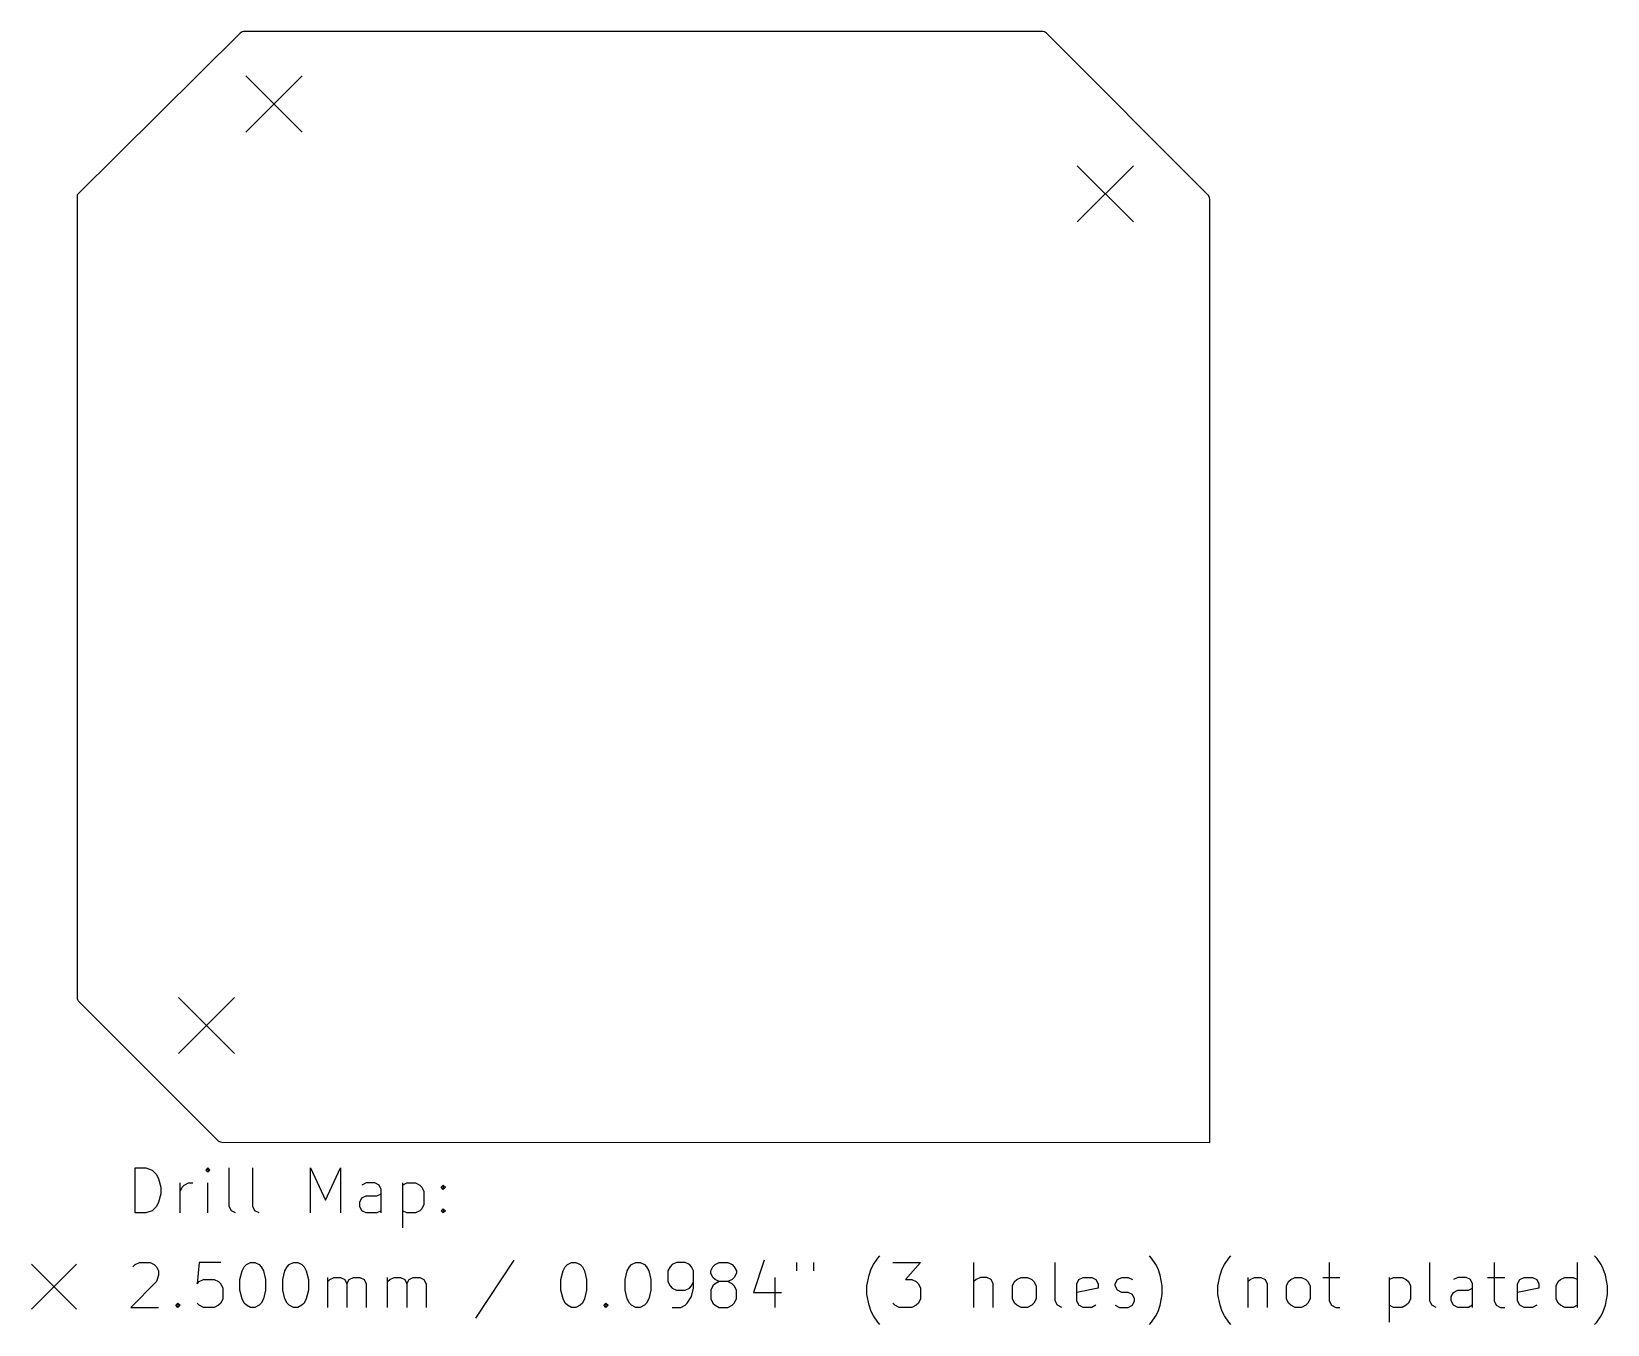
# Model space of a CAD drawing. Extents: x 24 to 94.2, y -105.1 to -47.6.
import ezdxf

# ---------------------------------------------------------------- set-up
doc = ezdxf.new("R2010")
doc.units = 0
doc.layers.add('BLACK', color=7, linetype='CONTINUOUS')

msp = doc.modelspace()

# ---------------------------------------------------------------- linework, layer by layer
at = {"layer": 'BLACK', "linetype": 'CONTINUOUS'}
for p, q in [((33.314293, -47.666089), (26.06, -54.852975)), ((68.996354, -47.587007), (33.505212, -47.587007)), ((76.374159, -54.852975), (69.187273, -47.666089)), ((33.56, -49.56), (36.06, -52.06)), ((36.06, -49.56), (33.56, -52.06)), ((70.56, -53.56), (73.06, -56.06)), ((73.06, -53.56), (70.56, -56.06)), ((26.06, -54.852975), (26.048326, -90.55572)), ((76.45324, -75.848151), (76.45324, -55.043894)), ((76.46, -97.01), (76.45324, -75.848151)), ((26.127407, -90.746639), (32.298293, -96.917525)), ((30.56, -90.56), (33.06, -93.06)), ((33.06, -90.56), (30.56, -93.06)), ((32.489212, -96.996607), (76.46, -97.01)), ((28.631094, -100.149838), (28.631094, -98.149838)), ((28.631094, -98.149838), (29.107284, -98.149838)), ((29.107284, -98.149838), (29.392999, -98.245076)), ((31.869189, -98.149838), (31.773951, -98.245076)), ((31.964427, -98.245076), (31.869189, -98.149838)), ((31.869189, -98.149838), (31.869189, -98.340314)), ((32.82157, -99.864123), (32.82157, -98.149838)), ((33.869189, -99.864123), (33.869189, -98.149838)), ((36.440618, -100.149838), (36.440618, -98.149838)), ((36.440618, -98.149838), (37.107285, -99.578409)), ((37.107285, -99.578409), (37.773951, -98.149838)), ((37.773951, -98.149838), (37.773951, -100.149838)), ((29.392999, -98.245076), (29.583475, -98.435552)), ((29.583475, -98.435552), (29.678713, -98.626028)), ((29.678713, -98.626028), (29.773951, -99.00698)), ((30.631094, -100.149838), (30.631094, -98.816504)), ((30.82157, -98.911742), (31.012046, -98.816504)), ((31.012046, -98.816504), (31.202523, -98.816504)), ((31.773951, -98.245076), (31.869189, -98.340314)), ((31.869189, -98.340314), (31.964427, -98.245076)), ((31.869189, -100.149838), (31.869189, -98.816504)), ((38.916808, -98.816504), (38.726332, -98.911742)), ((39.297761, -98.816504), (38.916808, -98.816504)), ((39.488237, -98.911742), (39.297761, -98.816504)), ((40.535856, -98.816504), (40.535856, -100.816504)), ((40.535856, -98.911742), (40.726332, -98.816504)), ((40.726332, -98.816504), (41.107285, -98.816504)), ((41.107285, -98.816504), (41.297761, -98.911742)), ((29.773951, -99.292695), (29.678713, -99.673647)), ((29.773951, -99.00698), (29.773951, -99.292695)), ((30.631094, -99.197457), (30.726332, -99.00698)), ((30.726332, -99.00698), (30.82157, -98.911742)), ((38.631094, -99.673647), (38.726332, -99.483171)), ((38.726332, -99.483171), (38.916808, -99.387933)), ((38.916808, -99.387933), (39.392999, -99.387933)), ((39.392999, -99.387933), (39.583475, -99.292695)), ((39.583475, -99.102219), (39.488237, -98.911742)), ((39.583475, -100.149838), (39.583475, -99.102219)), ((41.297761, -98.911742), (41.392999, -99.00698)), ((41.392999, -99.00698), (41.488237, -99.197457)), ((41.488237, -99.197457), (41.488237, -99.768885)), ((42.250142, -99.00698), (42.34538, -98.911742)), ((42.34538, -99.102219), (42.250142, -99.00698)), ((42.34538, -98.911742), (42.440618, -99.00698)), ((42.34538, -98.911742), (42.34538, -99.102219)), ((42.440618, -99.00698), (42.34538, -99.102219)), ((29.107284, -100.149838), (28.631094, -100.149838)), ((29.392999, -100.0546), (29.107284, -100.149838)), ((29.583475, -99.864123), (29.392999, -100.0546)), ((29.678713, -99.673647), (29.583475, -99.864123)), ((32.916808, -100.0546), (32.82157, -99.864123)), ((33.107284, -100.149838), (32.916808, -100.0546)), ((33.964427, -100.0546), (33.869189, -99.864123)), ((34.154903, -100.149838), (33.964427, -100.0546)), ((38.631094, -99.864123), (38.631094, -99.673647)), ((38.726332, -100.0546), (38.631094, -99.864123)), ((38.916808, -100.149838), (38.726332, -100.0546)), ((39.392999, -100.149838), (38.916808, -100.149838)), ((39.583475, -100.0546), (39.392999, -100.149838)), ((40.726332, -100.149838), (40.535856, -100.0546)), ((41.107285, -100.149838), (40.726332, -100.149838)), ((41.297761, -100.0546), (41.107285, -100.149838)), ((41.392999, -99.959361), (41.297761, -100.0546)), ((41.488237, -99.768885), (41.392999, -99.959361)), ((42.250142, -100.0546), (42.34538, -99.959361)), ((42.34538, -100.149838), (42.250142, -100.0546)), ((42.34538, -99.959361), (42.440618, -100.0546)), ((42.34538, -99.959361), (42.34538, -100.149838)), ((42.440618, -100.0546), (42.34538, -100.149838)), ((28.631094, -102.445076), (28.82157, -102.349838)), ((28.82157, -102.349838), (29.297761, -102.349838)), ((29.297761, -102.349838), (29.488237, -102.445076)), ((31.488237, -102.349838), (31.392999, -103.302219)), ((32.440618, -102.349838), (31.488237, -102.349838)), ((33.583475, -102.445076), (33.773951, -102.349838)), ((33.773951, -102.349838), (33.964428, -102.349838)), ((33.964428, -102.349838), (34.154904, -102.445076)), ((35.488237, -102.445076), (35.678713, -102.349838)), ((35.678713, -102.349838), (35.86919, -102.349838)), ((35.86919, -102.349838), (36.059666, -102.445076)), ((45.488238, -102.2546), (43.773953, -104.826028)), ((47.869191, -102.445076), (48.059667, -102.349838)), ((48.059667, -102.349838), (48.250144, -102.349838)), ((48.250144, -102.349838), (48.44062, -102.445076)), ((50.726334, -102.445076), (50.91681, -102.349838)), ((50.91681, -102.349838), (51.107287, -102.349838)), ((51.107287, -102.349838), (51.297763, -102.445076)), ((52.726334, -102.349838), (52.535858, -102.445076)), ((53.107287, -102.349838), (52.726334, -102.349838)), ((53.297763, -102.445076), (53.107287, -102.349838)), ((54.44062, -102.445076), (54.631096, -102.349838)), ((54.631096, -102.349838), (55.012049, -102.349838)), ((55.012049, -102.349838), (55.202525, -102.445076)), ((56.631096, -102.2546), (56.154906, -103.683171)), ((58.059668, -102.349838), (58.059668, -102.73079)), ((58.821573, -102.349838), (58.821573, -102.73079)), ((61.48824, -102.445076), (61.678716, -102.159361)), ((61.678716, -102.159361), (61.773955, -102.064123)), ((62.345383, -102.349838), (63.583478, -102.349838)), ((63.583478, -102.349838), (62.916811, -103.111742)), ((65.964431, -104.349838), (65.964431, -102.349838)), ((69.583479, -104.064123), (69.583479, -102.349838)), ((73.869194, -102.159361), (73.773956, -102.064123)), ((74.05967, -102.445076), (73.869194, -102.159361)), ((77.107289, -102.445076), (77.297765, -102.159361)), ((77.297765, -102.159361), (77.393004, -102.064123)), ((81.773956, -102.349838), (81.773956, -104.064123)), ((86.250147, -104.064123), (86.250147, -102.349838)), ((89.10729, -102.349838), (89.10729, -104.064123)), ((92.821576, -104.349838), (92.821576, -102.349838)), ((93.678719, -102.159361), (93.583481, -102.064123)), ((93.869195, -102.445076), (93.678719, -102.159361)), ((24.023326, -102.435), (26.023326, -104.435)), ((26.023326, -102.435), (24.023326, -104.435)), ((28.535856, -102.540314), (28.631094, -102.445076)), ((29.488237, -102.445076), (29.583475, -102.540314)), ((29.583475, -102.540314), (29.678713, -102.73079)), ((29.678713, -102.921266), (29.583475, -103.20698)), ((29.678713, -102.73079), (29.678713, -102.921266)), ((33.297761, -103.111742), (33.392999, -102.73079)), ((33.392999, -102.73079), (33.488237, -102.540314)), ((33.488237, -102.540314), (33.583475, -102.445076)), ((34.154904, -102.445076), (34.250142, -102.540314)), ((34.250142, -102.540314), (34.34538, -102.73079)), ((34.34538, -102.73079), (34.440618, -103.111742)), ((35.202523, -103.111742), (35.297761, -102.73079)), ((35.297761, -102.73079), (35.392999, -102.540314)), ((35.392999, -102.540314), (35.488237, -102.445076)), ((36.059666, -102.445076), (36.154904, -102.540314)), ((36.154904, -102.540314), (36.250142, -102.73079)), ((36.250142, -102.73079), (36.34538, -103.111742)), ((37.202523, -104.349838), (37.202523, -103.016504)), ((37.297761, -103.111742), (37.488237, -103.016504)), ((37.488237, -103.016504), (37.773952, -103.016504)), ((37.773952, -103.016504), (37.964428, -103.111742)), ((38.154904, -103.111742), (38.34538, -103.016504)), ((38.34538, -103.016504), (38.631094, -103.016504)), ((38.631094, -103.016504), (38.821571, -103.111742)), ((39.86919, -104.349838), (39.86919, -103.016504)), ((39.964428, -103.111742), (40.154904, -103.016504)), ((40.154904, -103.016504), (40.440619, -103.016504)), ((40.440619, -103.016504), (40.631095, -103.111742)), ((40.821571, -103.111742), (41.012047, -103.016504)), ((41.012047, -103.016504), (41.297761, -103.016504)), ((41.297761, -103.016504), (41.488238, -103.111742)), ((47.583477, -103.111742), (47.678715, -102.73079)), ((47.678715, -102.73079), (47.773953, -102.540314)), ((47.773953, -102.540314), (47.869191, -102.445076)), ((48.44062, -102.445076), (48.535858, -102.540314)), ((48.535858, -102.540314), (48.631096, -102.73079)), ((48.631096, -102.73079), (48.726334, -103.111742)), ((50.44062, -103.111742), (50.535858, -102.73079)), ((50.535858, -102.73079), (50.631096, -102.540314)), ((50.631096, -102.540314), (50.726334, -102.445076)), ((51.297763, -102.445076), (51.393001, -102.540314)), ((51.393001, -102.540314), (51.488239, -102.73079)), ((51.488239, -102.73079), (51.583477, -103.111742)), ((52.44062, -102.540314), (52.345382, -102.73079)), ((52.345382, -102.73079), (52.345382, -103.20698)), ((52.535858, -102.445076), (52.44062, -102.540314)), ((53.393001, -102.540314), (53.297763, -102.445076)), ((53.488239, -102.73079), (53.393001, -102.540314)), ((53.488239, -103.492695), (53.488239, -102.73079)), ((54.250144, -102.73079), (54.345382, -102.540314)), ((54.250144, -102.826028), (54.250144, -102.73079)), ((54.345382, -103.016504), (54.250144, -102.826028)), ((54.345382, -102.540314), (54.44062, -102.445076)), ((54.44062, -103.111742), (54.345382, -103.016504)), ((55.202525, -102.445076), (55.297763, -102.540314)), ((55.297763, -103.016504), (55.202525, -103.111742)), ((55.297763, -102.540314), (55.393001, -102.73079)), ((55.393001, -102.826028), (55.297763, -103.016504)), ((55.393001, -102.73079), (55.393001, -102.826028)), ((57.107287, -103.016504), (57.107287, -104.349838)), ((61.202526, -103.397457), (61.297764, -102.921266)), ((61.297764, -102.921266), (61.393002, -102.635552)), ((61.393002, -102.635552), (61.48824, -102.445076)), ((66.250145, -103.016504), (66.059669, -103.111742)), ((66.53586, -103.016504), (66.250145, -103.016504)), ((66.726336, -103.111742), (66.53586, -103.016504)), ((67.869193, -103.111742), (68.059669, -103.016504)), ((68.059669, -103.016504), (68.345384, -103.016504)), ((68.345384, -103.016504), (68.53586, -103.111742)), ((70.631098, -103.111742), (70.821574, -103.016504)), ((70.821574, -103.016504), (71.202527, -103.016504)), ((71.202527, -103.016504), (71.393003, -103.111742)), ((72.345384, -103.111742), (72.53586, -103.016504)), ((72.53586, -103.016504), (72.821574, -103.016504)), ((72.821574, -103.016504), (73.012051, -103.111742)), ((74.154908, -102.635552), (74.05967, -102.445076)), ((74.250146, -102.921266), (74.154908, -102.635552)), ((74.345384, -103.397457), (74.250146, -102.921266)), ((76.821575, -103.397457), (76.916813, -102.921266)), ((76.916813, -102.921266), (77.012051, -102.635552)), ((77.012051, -102.635552), (77.107289, -102.445076)), ((78.154908, -103.016504), (78.154908, -104.349838)), ((78.250146, -103.111742), (78.440622, -103.016504)), ((78.440622, -103.016504), (78.726337, -103.016504)), ((78.726337, -103.016504), (78.916813, -103.111742)), ((80.05967, -103.111742), (80.250146, -103.016504)), ((80.250146, -103.016504), (80.535861, -103.016504)), ((80.535861, -103.016504), (80.726337, -103.111742)), ((81.488242, -103.016504), (82.250146, -103.016504)), ((84.440623, -103.016504), (84.440623, -105.016504)), ((84.440623, -103.111742), (84.631099, -103.016504)), ((84.631099, -103.016504), (85.012052, -103.016504)), ((85.012052, -103.016504), (85.202528, -103.111742)), ((87.488242, -103.016504), (87.297766, -103.111742)), ((87.869195, -103.016504), (87.488242, -103.016504)), ((88.059671, -103.111742), (87.869195, -103.016504)), ((88.821576, -103.016504), (89.58348, -103.016504)), ((90.250147, -103.111742), (90.440623, -103.016504)), ((90.440623, -103.016504), (90.821576, -103.016504)), ((90.821576, -103.016504), (91.012052, -103.111742)), ((92.059671, -103.111742), (92.250147, -103.016504)), ((92.250147, -103.016504), (92.6311, -103.016504)), ((92.6311, -103.016504), (92.821576, -103.111742)), ((93.964433, -102.635552), (93.869195, -102.445076)), ((94.059671, -102.921266), (93.964433, -102.635552)), ((94.154909, -103.397457), (94.059671, -102.921266)), ((29.583475, -103.20698), (28.440618, -104.349838)), ((31.392999, -103.302219), (31.488237, -103.20698)), ((31.488237, -103.20698), (31.678713, -103.111742)), ((31.678713, -103.111742), (32.154904, -103.111742)), ((32.154904, -103.111742), (32.34538, -103.20698)), ((32.34538, -103.20698), (32.440618, -103.302219)), ((32.440618, -103.302219), (32.535856, -103.492695)), ((32.535856, -103.492695), (32.535856, -103.968885)), ((33.297761, -103.587933), (33.297761, -103.111742)), ((33.392999, -103.968885), (33.297761, -103.587933)), ((34.440618, -103.587933), (34.34538, -103.968885)), ((34.440618, -103.111742), (34.440618, -103.587933)), ((35.202523, -103.587933), (35.202523, -103.111742)), ((35.297761, -103.968885), (35.202523, -103.587933)), ((36.34538, -103.587933), (36.250142, -103.968885)), ((36.34538, -103.111742), (36.34538, -103.587933)), ((37.202523, -103.20698), (37.297761, -103.111742)), ((37.964428, -103.111742), (38.059666, -103.302219)), ((38.059666, -103.302219), (38.154904, -103.111742)), ((38.059666, -103.302219), (38.059666, -104.349838)), ((38.821571, -103.111742), (38.916809, -103.302219)), ((38.916809, -103.302219), (38.916809, -104.349838)), ((39.86919, -103.20698), (39.964428, -103.111742)), ((40.631095, -103.111742), (40.726333, -103.302219)), ((40.726333, -103.302219), (40.821571, -103.111742)), ((40.726333, -103.302219), (40.726333, -104.349838)), ((41.488238, -103.111742), (41.583476, -103.302219)), ((41.583476, -103.302219), (41.583476, -104.349838)), ((47.583477, -103.587933), (47.583477, -103.111742)), ((47.678715, -103.968885), (47.583477, -103.587933)), ((48.726334, -103.587933), (48.631096, -103.968885)), ((48.726334, -103.111742), (48.726334, -103.587933)), ((50.44062, -103.587933), (50.44062, -103.111742)), ((50.535858, -103.968885), (50.44062, -103.587933)), ((51.583477, -103.587933), (51.488239, -103.968885)), ((51.583477, -103.111742), (51.583477, -103.587933)), ((52.345382, -103.20698), (52.44062, -103.397457)), ((52.44062, -103.397457), (52.535858, -103.492695)), ((52.535858, -103.492695), (52.726334, -103.587933)), ((52.726334, -103.587933), (53.107287, -103.587933)), ((53.107287, -103.587933), (53.297763, -103.492695)), ((53.297763, -103.492695), (53.393001, -103.397457)), ((53.393001, -103.397457), (53.488239, -103.20698)), ((53.393001, -103.873647), (53.488239, -103.492695)), ((54.345382, -103.397457), (54.250144, -103.587933)), ((54.250144, -103.587933), (54.250144, -103.968885)), ((54.44062, -103.302219), (54.345382, -103.397457)), ((54.631096, -103.20698), (54.44062, -103.111742)), ((54.631096, -103.20698), (54.44062, -103.302219)), ((55.012049, -103.20698), (54.631096, -103.20698)), ((55.202525, -103.111742), (55.012049, -103.20698)), ((55.202525, -103.302219), (55.012049, -103.20698)), ((55.297763, -103.397457), (55.202525, -103.302219)), ((55.393001, -103.587933), (55.297763, -103.397457)), ((55.393001, -103.968885), (55.393001, -103.587933)), ((56.154906, -103.683171), (57.393001, -103.683171)), ((61.202526, -103.778409), (61.202526, -103.397457)), ((61.297764, -104.2546), (61.202526, -103.778409)), ((62.916811, -103.111742), (63.202526, -103.111742)), ((63.202526, -103.111742), (63.393002, -103.20698)), ((63.393002, -103.20698), (63.48824, -103.302219)), ((63.48824, -103.302219), (63.583478, -103.492695)), ((63.583478, -103.492695), (63.583478, -103.968885)), ((66.059669, -103.111742), (65.964431, -103.20698)), ((66.821574, -103.302219), (66.726336, -103.111742)), ((66.821574, -104.349838), (66.821574, -103.302219)), ((67.678717, -103.397457), (67.773955, -103.20698)), ((67.678717, -103.968885), (67.678717, -103.397457)), ((67.773955, -103.20698), (67.869193, -103.111742)), ((68.53586, -103.111742), (68.631098, -103.20698)), ((68.631098, -103.20698), (68.726336, -103.397457)), ((68.726336, -103.397457), (68.726336, -103.968885)), ((70.53586, -103.302219), (70.631098, -103.111742)), ((70.53586, -104.064123), (70.53586, -103.302219)), ((71.488241, -103.492695), (70.53586, -103.683171)), ((71.393003, -103.111742), (71.488241, -103.302219)), ((71.488241, -103.302219), (71.488241, -103.492695)), ((72.250146, -103.302219), (72.345384, -103.111742)), ((72.250146, -103.397457), (72.250146, -103.302219)), ((72.345384, -103.587933), (72.250146, -103.397457)), ((72.53586, -103.683171), (72.345384, -103.587933)), ((72.821574, -103.683171), (72.53586, -103.683171)), ((73.012051, -103.778409), (72.821574, -103.683171)), ((73.107289, -103.968885), (73.012051, -103.778409)), ((74.250146, -104.2546), (74.345384, -103.778409)), ((74.345384, -103.778409), (74.345384, -103.397457)), ((76.821575, -103.778409), (76.821575, -103.397457)), ((76.916813, -104.2546), (76.821575, -103.778409)), ((78.154908, -103.20698), (78.250146, -103.111742)), ((78.916813, -103.111742), (79.012051, -103.302219)), ((79.012051, -103.302219), (79.012051, -104.349838)), ((79.869194, -103.397457), (79.964432, -103.20698)), ((79.869194, -103.968885), (79.869194, -103.397457)), ((79.964432, -103.20698), (80.05967, -103.111742)), ((80.726337, -103.111742), (80.821575, -103.20698)), ((80.821575, -103.20698), (80.916813, -103.397457)), ((80.916813, -103.397457), (80.916813, -103.968885)), ((85.202528, -103.111742), (85.297766, -103.20698)), ((85.297766, -103.20698), (85.393004, -103.397457)), ((85.393004, -103.397457), (85.393004, -103.968885)), ((87.202528, -103.873647), (87.297766, -103.683171)), ((87.297766, -103.683171), (87.488242, -103.587933)), ((87.488242, -103.587933), (87.964433, -103.587933)), ((87.964433, -103.587933), (88.154909, -103.492695)), ((88.154909, -103.302219), (88.059671, -103.111742)), ((88.154909, -104.349838), (88.154909, -103.302219)), ((90.154909, -103.302219), (90.250147, -103.111742)), ((90.154909, -104.064123), (90.154909, -103.302219)), ((91.10729, -103.492695), (90.154909, -103.683171)), ((91.012052, -103.111742), (91.10729, -103.302219)), ((91.10729, -103.302219), (91.10729, -103.492695)), ((91.869195, -103.397457), (91.964433, -103.20698)), ((91.869195, -103.968885), (91.869195, -103.397457)), ((91.964433, -103.20698), (92.059671, -103.111742)), ((94.059671, -104.2546), (94.154909, -103.778409)), ((94.154909, -103.778409), (94.154909, -103.397457)), ((28.440618, -104.349838), (29.678713, -104.349838)), ((30.440618, -104.2546), (30.535856, -104.159361)), ((30.535856, -104.349838), (30.440618, -104.2546)), ((30.535856, -104.159361), (30.631094, -104.2546)), ((30.535856, -104.159361), (30.535856, -104.349838)), ((30.631094, -104.2546), (30.535856, -104.349838)), ((31.488237, -104.2546), (31.392999, -104.159361)), ((31.678713, -104.349838), (31.488237, -104.2546)), ((32.154904, -104.349838), (31.678713, -104.349838)), ((32.34538, -104.2546), (32.154904, -104.349838)), ((32.440618, -104.159361), (32.34538, -104.2546)), ((32.535856, -103.968885), (32.440618, -104.159361)), ((33.488237, -104.159361), (33.392999, -103.968885)), ((33.583475, -104.2546), (33.488237, -104.159361)), ((33.773951, -104.349838), (33.583475, -104.2546)), ((33.964428, -104.349838), (33.773951, -104.349838)), ((34.154904, -104.2546), (33.964428, -104.349838)), ((34.250142, -104.159361), (34.154904, -104.2546)), ((34.34538, -103.968885), (34.250142, -104.159361)), ((35.392999, -104.159361), (35.297761, -103.968885)), ((35.488237, -104.2546), (35.392999, -104.159361)), ((35.678713, -104.349838), (35.488237, -104.2546)), ((35.86919, -104.349838), (35.678713, -104.349838)), ((36.059666, -104.2546), (35.86919, -104.349838)), ((36.154904, -104.159361), (36.059666, -104.2546)), ((36.250142, -103.968885), (36.154904, -104.159361)), ((47.773953, -104.159361), (47.678715, -103.968885)), ((47.869191, -104.2546), (47.773953, -104.159361)), ((48.059667, -104.349838), (47.869191, -104.2546)), ((48.250144, -104.349838), (48.059667, -104.349838)), ((48.44062, -104.2546), (48.250144, -104.349838)), ((48.535858, -104.159361), (48.44062, -104.2546)), ((48.631096, -103.968885), (48.535858, -104.159361)), ((49.488239, -104.2546), (49.583477, -104.159361)), ((49.583477, -104.349838), (49.488239, -104.2546)), ((49.583477, -104.159361), (49.678715, -104.2546)), ((49.583477, -104.159361), (49.583477, -104.349838)), ((49.678715, -104.2546), (49.583477, -104.349838)), ((50.631096, -104.159361), (50.535858, -103.968885)), ((50.726334, -104.2546), (50.631096, -104.159361)), ((50.91681, -104.349838), (50.726334, -104.2546)), ((51.107287, -104.349838), (50.91681, -104.349838)), ((51.297763, -104.2546), (51.107287, -104.349838)), ((51.393001, -104.159361), (51.297763, -104.2546)), ((51.488239, -103.968885), (51.393001, -104.159361)), ((52.535858, -104.349838), (52.91681, -104.349838)), ((52.91681, -104.349838), (53.107287, -104.2546)), ((53.107287, -104.2546), (53.202525, -104.159361)), ((53.202525, -104.159361), (53.393001, -103.873647)), ((54.250144, -103.968885), (54.345382, -104.159361)), ((54.345382, -104.159361), (54.44062, -104.2546)), ((54.44062, -104.2546), (54.631096, -104.349838)), ((54.631096, -104.349838), (55.012049, -104.349838)), ((55.012049, -104.349838), (55.202525, -104.2546)), ((55.202525, -104.2546), (55.297763, -104.159361)), ((55.297763, -104.159361), (55.393001, -103.968885)), ((61.393002, -104.540314), (61.297764, -104.2546)), ((62.440621, -104.2546), (62.345383, -104.159361)), ((62.631097, -104.349838), (62.440621, -104.2546)), ((63.202526, -104.349838), (62.631097, -104.349838)), ((63.393002, -104.2546), (63.202526, -104.349838)), ((63.48824, -104.159361), (63.393002, -104.2546)), ((63.583478, -103.968885), (63.48824, -104.159361)), ((67.773955, -104.159361), (67.678717, -103.968885)), ((67.869193, -104.2546), (67.773955, -104.159361)), ((68.059669, -104.349838), (67.869193, -104.2546)), ((68.345384, -104.349838), (68.059669, -104.349838)), ((68.53586, -104.2546), (68.345384, -104.349838)), ((68.631098, -104.159361), (68.53586, -104.2546)), ((68.726336, -103.968885), (68.631098, -104.159361)), ((69.678717, -104.2546), (69.583479, -104.064123)), ((69.869193, -104.349838), (69.678717, -104.2546)), ((70.631098, -104.2546), (70.53586, -104.064123)), ((70.821574, -104.349838), (70.631098, -104.2546)), ((71.202527, -104.349838), (70.821574, -104.349838)), ((71.393003, -104.2546), (71.202527, -104.349838)), ((72.250146, -104.2546), (72.440622, -104.349838)), ((72.440622, -104.349838), (72.821574, -104.349838)), ((72.821574, -104.349838), (73.012051, -104.2546)), ((73.012051, -104.2546), (73.107289, -104.064123)), ((73.107289, -104.064123), (73.107289, -103.968885)), ((74.154908, -104.540314), (74.250146, -104.2546)), ((77.012051, -104.540314), (76.916813, -104.2546)), ((79.964432, -104.159361), (79.869194, -103.968885)), ((80.05967, -104.2546), (79.964432, -104.159361)), ((80.250146, -104.349838), (80.05967, -104.2546)), ((80.535861, -104.349838), (80.250146, -104.349838)), ((80.726337, -104.2546), (80.535861, -104.349838)), ((80.821575, -104.159361), (80.726337, -104.2546)), ((80.916813, -103.968885), (80.821575, -104.159361)), ((81.773956, -104.064123), (81.869194, -104.2546)), ((81.869194, -104.2546), (82.05967, -104.349838)), ((82.05967, -104.349838), (82.250146, -104.349838)), ((84.631099, -104.349838), (84.440623, -104.2546)), ((85.012052, -104.349838), (84.631099, -104.349838)), ((85.202528, -104.2546), (85.012052, -104.349838)), ((85.297766, -104.159361), (85.202528, -104.2546)), ((85.393004, -103.968885), (85.297766, -104.159361)), ((86.345385, -104.2546), (86.250147, -104.064123)), ((86.535861, -104.349838), (86.345385, -104.2546)), ((87.202528, -104.064123), (87.202528, -103.873647)), ((87.297766, -104.2546), (87.202528, -104.064123)), ((87.488242, -104.349838), (87.297766, -104.2546)), ((87.964433, -104.349838), (87.488242, -104.349838)), ((88.154909, -104.2546), (87.964433, -104.349838)), ((89.10729, -104.064123), (89.202528, -104.2546)), ((89.202528, -104.2546), (89.393004, -104.349838)), ((89.393004, -104.349838), (89.58348, -104.349838)), ((90.250147, -104.2546), (90.154909, -104.064123)), ((90.440623, -104.349838), (90.250147, -104.2546)), ((90.821576, -104.349838), (90.440623, -104.349838)), ((91.012052, -104.2546), (90.821576, -104.349838)), ((91.964433, -104.159361), (91.869195, -103.968885)), ((92.059671, -104.2546), (91.964433, -104.159361)), ((92.250147, -104.349838), (92.059671, -104.2546)), ((92.6311, -104.349838), (92.250147, -104.349838)), ((92.821576, -104.2546), (92.6311, -104.349838)), ((93.964433, -104.540314), (94.059671, -104.2546)), ((61.48824, -104.73079), (61.393002, -104.540314)), ((61.678716, -105.016504), (61.48824, -104.73079)), ((61.773955, -105.111742), (61.678716, -105.016504)), ((73.773956, -105.111742), (73.869194, -105.016504)), ((73.869194, -105.016504), (74.05967, -104.73079)), ((74.05967, -104.73079), (74.154908, -104.540314)), ((77.107289, -104.73079), (77.012051, -104.540314)), ((77.297765, -105.016504), (77.107289, -104.73079)), ((77.393004, -105.111742), (77.297765, -105.016504)), ((93.583481, -105.111742), (93.678719, -105.016504)), ((93.678719, -105.016504), (93.869195, -104.73079)), ((93.869195, -104.73079), (93.964433, -104.540314))]:
    msp.add_line(p, q, dxfattribs=at)
at = {"layer": 'BLACK'}
for centre, radius, start, end in [((33.505207, -47.856996), 0.26999, 89.99904061, 135.00083689), ((68.996362, -47.856984), 0.269978, 44.99777517, 90.00162281), ((76.183203, -55.043908), 0.270036, 0.00312584, 44.99675166), ((26.31831, -90.555726), 0.269985, -180.00139047, -134.99873203), ((32.489213, -96.726605), 0.270001, -135.00011768, -90.00048434)]:
    msp.add_arc(centre, radius, start, end, dxfattribs=at)

doc.saveas('drawing.dxf')
